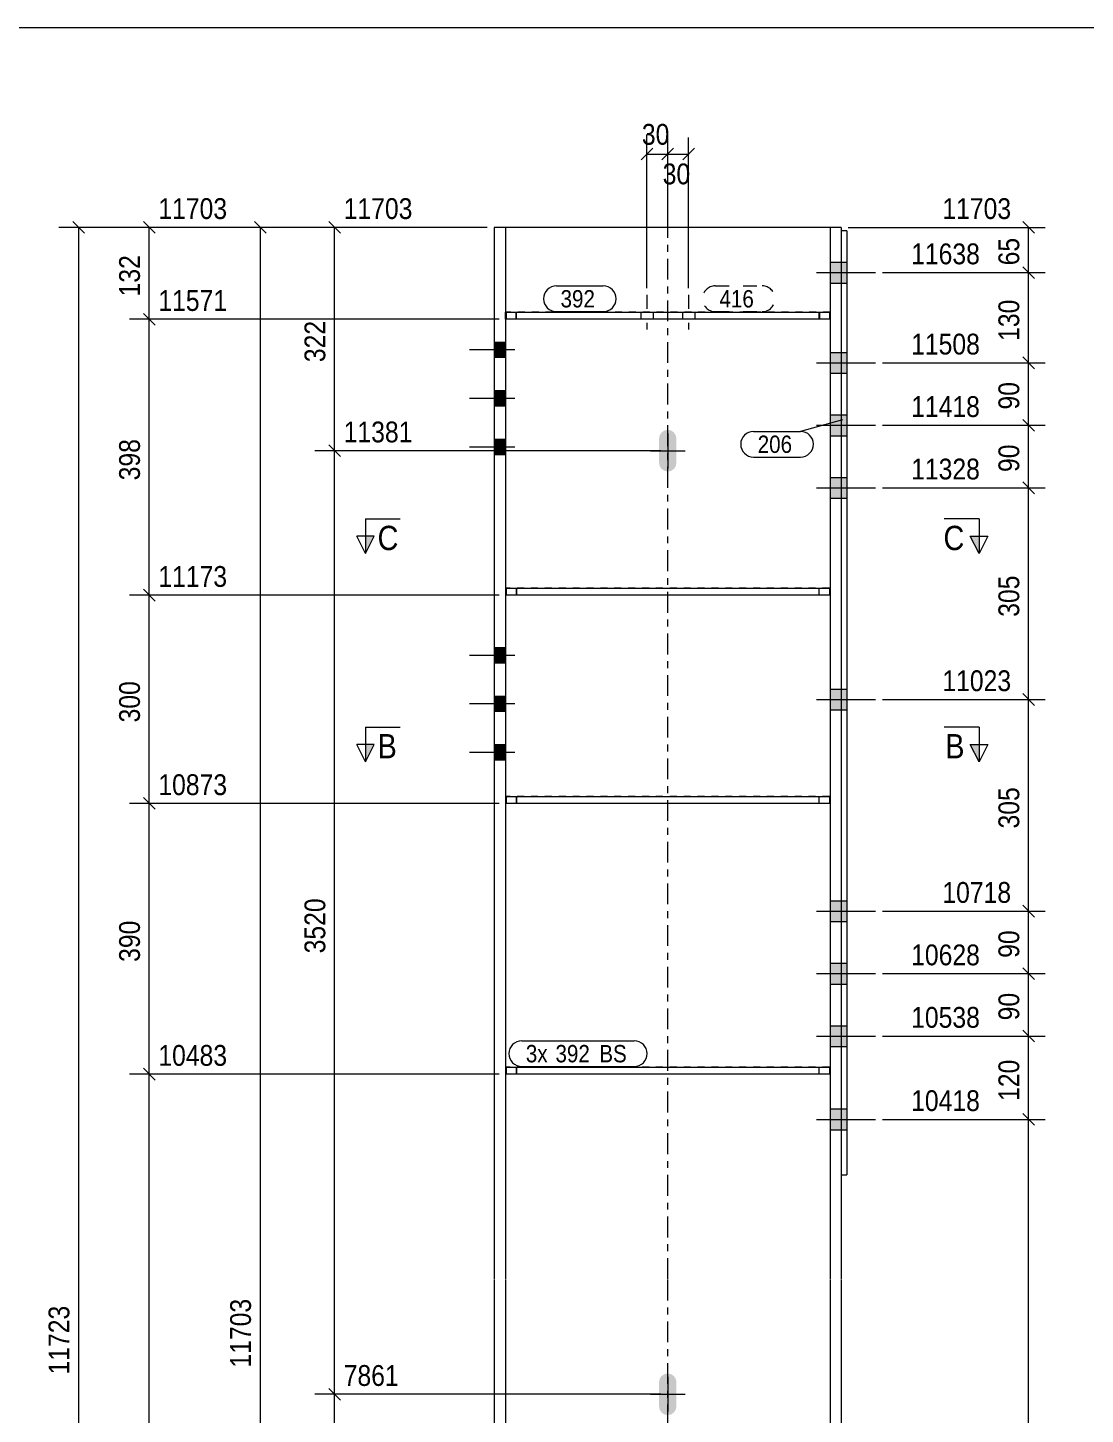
# Model space of a CAD drawing. Header units: millimetres. Extents: x 2 to 579, y 1 to 405.
# Drawn here: x 148.5 to 300.9, y 205.2 to 405 of the extents above; entities that cross this region are included whole.
import ezdxf

# ---------------------------------------------------------------- set-up
doc = ezdxf.new("R2010")
doc.units = ezdxf.units.MM
for name, pattern in [('XKITLINE00', [0]), ('XKITLINE01', [4, 1, -1, 1, -1]), ('XKITLINE02', [4, 2, -2]), ('XKITLINE03', [6, 3, -1, 1, -1])]:
    doc.linetypes.add(name, pattern=pattern)
for name, color, linetype, lineweight in [('Bolt', 3, 'Continuous', 0), ('Dimensions', 7, 'Continuous', 0), ('DrawingSheet', 5, 'Continuous', 0), ('Part', 2, 'Continuous', 0), ('PartMark', 7, 'Continuous', 0), ('Section', 6, 'Continuous', 0)]:
    doc.layers.add(name, color=color, linetype=linetype, lineweight=lineweight)
doc.styles.add('ARIAL', font='ARIAL.TTF')

# ---------------------------------------------------------------- blocks, each defined once
blk = doc.blocks.new('*A6')
at = {"layer": 'Bolt'}
for points in [[(240.69, 341.06), (240.21, 341.16), (239.8, 341.43), (239.53, 341.83), (239.44, 342.31), (239.44, 345.81), (239.53, 346.29), (239.8, 346.7), (240.21, 346.97), (240.69, 347.06), (241.17, 346.97), (241.57, 346.7), (241.84, 346.29), (241.94, 345.81), (241.94, 342.31), (241.84, 341.83), (241.57, 341.43), (241.17, 341.16)], [(240.69, 205.12), (240.21, 205.21), (239.8, 205.48), (239.53, 205.89), (239.44, 206.37), (239.44, 209.87), (239.53, 210.35), (239.8, 210.75), (240.21, 211.02), (240.69, 211.12), (241.17, 211.02), (241.57, 210.75), (241.84, 210.35), (241.94, 209.87), (241.94, 206.37), (241.84, 205.89), (241.57, 205.48), (241.17, 205.21)]]:
    blk.add_hatch(color=3, dxfattribs=at).paths.add_polyline_path(points, flags=17)
at = {"layer": 'Bolt', "color": 3, "linetype": 'XKITLINE00', "lineweight": 0}
for p, q in [((240.69, 346.56), (240.69, 341.56)), ((238.19, 344.06), (243.19, 344.06)), ((240.69, 210.62), (240.69, 205.62)), ((238.19, 208.12), (243.19, 208.12))]:
    blk.add_line(p, q, dxfattribs=at)
blk = doc.blocks.new('*A7')
at = {"layer": 'Bolt'}
for points in [[(217.29, 357.47), (215.69, 357.47), (215.69, 359.67), (217.29, 359.67)], [(217.29, 357.47), (215.69, 357.47), (215.69, 359.67), (217.29, 359.67)], [(217.29, 350.47), (215.69, 350.47), (215.69, 352.67), (217.29, 352.67)], [(217.29, 350.47), (215.69, 350.47), (215.69, 352.67), (217.29, 352.67)], [(217.29, 343.47), (215.69, 343.47), (215.69, 345.67), (217.29, 345.67)], [(217.29, 343.47), (215.69, 343.47), (215.69, 345.67), (217.29, 345.67)], [(217.29, 313.47), (215.69, 313.47), (215.69, 315.67), (217.29, 315.67)], [(217.29, 313.47), (215.69, 313.47), (215.69, 315.67), (217.29, 315.67)], [(217.29, 306.47), (215.69, 306.47), (215.69, 308.67), (217.29, 308.67)], [(217.29, 306.47), (215.69, 306.47), (215.69, 308.67), (217.29, 308.67)], [(217.29, 299.47), (215.69, 299.47), (215.69, 301.67), (217.29, 301.67)], [(217.29, 299.47), (215.69, 299.47), (215.69, 301.67), (217.29, 301.67)]]:
    blk.add_hatch(color=3, dxfattribs=at).paths.add_polyline_path(points, flags=17)
at = {"layer": 'Bolt', "color": 3, "linetype": 'XKITLINE00', "lineweight": 0}
for p, q in [((217.29, 359.67), (215.69, 359.67)), ((217.29, 359.67), (215.69, 359.67)), ((218.64, 358.57), (212.14, 358.57)), ((218.64, 358.57), (212.14, 358.57)), ((217.29, 357.47), (215.69, 357.47)), ((217.29, 357.47), (215.69, 357.47)), ((217.29, 352.67), (215.69, 352.67)), ((217.29, 352.67), (215.69, 352.67)), ((218.64, 351.57), (212.14, 351.57)), ((218.64, 351.57), (212.14, 351.57)), ((217.29, 350.47), (215.69, 350.47)), ((217.29, 350.47), (215.69, 350.47)), ((217.29, 345.67), (215.69, 345.67)), ((217.29, 345.67), (215.69, 345.67)), ((218.64, 344.57), (212.14, 344.57)), ((218.64, 344.57), (212.14, 344.57)), ((217.29, 343.47), (215.69, 343.47)), ((217.29, 343.47), (215.69, 343.47)), ((217.29, 315.67), (215.69, 315.67)), ((217.29, 315.67), (215.69, 315.67)), ((218.64, 314.57), (212.14, 314.57)), ((218.64, 314.57), (212.14, 314.57)), ((217.29, 313.47), (215.69, 313.47)), ((217.29, 313.47), (215.69, 313.47)), ((217.29, 308.67), (215.69, 308.67)), ((217.29, 308.67), (215.69, 308.67)), ((218.64, 307.57), (212.14, 307.57)), ((218.64, 307.57), (212.14, 307.57)), ((217.29, 306.47), (215.69, 306.47)), ((217.29, 306.47), (215.69, 306.47)), ((217.29, 301.67), (215.69, 301.67)), ((217.29, 301.67), (215.69, 301.67)), ((218.64, 300.57), (212.14, 300.57)), ((218.64, 300.57), (212.14, 300.57)), ((217.29, 299.47), (215.69, 299.47)), ((217.29, 299.47), (215.69, 299.47))]:
    blk.add_line(p, q, dxfattribs=at)
blk = doc.blocks.new('*A8')
at = {"layer": 'Bolt'}
for points in [[(265.69, 368.22), (264.09, 368.22), (264.09, 371.22), (265.69, 371.22)], [(265.69, 368.22), (264.09, 368.22), (264.09, 371.22), (265.69, 371.22)], [(266.49, 368.22), (265.69, 368.22), (265.69, 371.22), (266.49, 371.22)], [(266.49, 368.22), (265.69, 368.22), (265.69, 371.22), (266.49, 371.22)], [(265.69, 355.22), (264.09, 355.22), (264.09, 358.22), (265.69, 358.22)], [(265.69, 355.22), (264.09, 355.22), (264.09, 358.22), (265.69, 358.22)], [(266.49, 355.22), (265.69, 355.22), (265.69, 358.22), (266.49, 358.22)], [(266.49, 355.22), (265.69, 355.22), (265.69, 358.22), (266.49, 358.22)], [(265.69, 346.22), (264.09, 346.22), (264.09, 349.22), (265.69, 349.22)], [(265.69, 346.22), (264.09, 346.22), (264.09, 349.22), (265.69, 349.22)], [(266.49, 346.22), (265.69, 346.22), (265.69, 349.22), (266.49, 349.22)], [(266.49, 346.22), (265.69, 346.22), (265.69, 349.22), (266.49, 349.22)], [(265.69, 337.22), (264.09, 337.22), (264.09, 340.22), (265.69, 340.22)], [(265.69, 337.22), (264.09, 337.22), (264.09, 340.22), (265.69, 340.22)], [(266.49, 337.22), (265.69, 337.22), (265.69, 340.22), (266.49, 340.22)], [(266.49, 337.22), (265.69, 337.22), (265.69, 340.22), (266.49, 340.22)], [(265.69, 306.72), (264.09, 306.72), (264.09, 309.72), (265.69, 309.72)], [(265.69, 306.72), (264.09, 306.72), (264.09, 309.72), (265.69, 309.72)], [(266.49, 306.72), (265.69, 306.72), (265.69, 309.72), (266.49, 309.72)], [(266.49, 306.72), (265.69, 306.72), (265.69, 309.72), (266.49, 309.72)], [(265.69, 276.22), (264.09, 276.22), (264.09, 279.22), (265.69, 279.22)], [(265.69, 276.22), (264.09, 276.22), (264.09, 279.22), (265.69, 279.22)], [(266.49, 276.22), (265.69, 276.22), (265.69, 279.22), (266.49, 279.22)], [(266.49, 276.22), (265.69, 276.22), (265.69, 279.22), (266.49, 279.22)], [(265.69, 267.22), (264.09, 267.22), (264.09, 270.22), (265.69, 270.22)], [(265.69, 267.22), (264.09, 267.22), (264.09, 270.22), (265.69, 270.22)], [(266.49, 267.22), (265.69, 267.22), (265.69, 270.22), (266.49, 270.22)], [(266.49, 267.22), (265.69, 267.22), (265.69, 270.22), (266.49, 270.22)], [(265.69, 258.22), (264.09, 258.22), (264.09, 261.22), (265.69, 261.22)], [(265.69, 258.22), (264.09, 258.22), (264.09, 261.22), (265.69, 261.22)], [(266.49, 258.22), (265.69, 258.22), (265.69, 261.22), (266.49, 261.22)], [(266.49, 258.22), (265.69, 258.22), (265.69, 261.22), (266.49, 261.22)], [(265.69, 246.22), (264.09, 246.22), (264.09, 249.22), (265.69, 249.22)], [(265.69, 246.22), (264.09, 246.22), (264.09, 249.22), (265.69, 249.22)], [(266.49, 246.22), (265.69, 246.22), (265.69, 249.22), (266.49, 249.22)], [(266.49, 246.22), (265.69, 246.22), (265.69, 249.22), (266.49, 249.22)]]:
    blk.add_hatch(color=3, dxfattribs=at).paths.add_polyline_path(points, flags=17)
at = {"layer": 'Bolt', "color": 3, "linetype": 'XKITLINE00', "lineweight": 0}
for p, q in [((262.14, 369.72), (270.64, 369.72)), ((262.14, 369.72), (270.64, 369.72)), ((264.09, 371.22), (265.69, 371.22)), ((264.09, 371.22), (265.69, 371.22)), ((265.69, 371.22), (266.49, 371.22)), ((265.69, 371.22), (266.49, 371.22)), ((264.09, 368.22), (265.69, 368.22)), ((264.09, 368.22), (265.69, 368.22)), ((265.69, 368.22), (266.49, 368.22)), ((265.69, 368.22), (266.49, 368.22)), ((264.09, 358.22), (265.69, 358.22)), ((264.09, 358.22), (265.69, 358.22)), ((265.69, 358.22), (266.49, 358.22)), ((265.69, 358.22), (266.49, 358.22)), ((262.14, 356.72), (270.64, 356.72)), ((262.14, 356.72), (270.64, 356.72)), ((264.09, 355.22), (265.69, 355.22)), ((264.09, 355.22), (265.69, 355.22)), ((265.69, 355.22), (266.49, 355.22)), ((265.69, 355.22), (266.49, 355.22)), ((262.14, 347.72), (270.64, 347.72)), ((262.14, 347.72), (270.64, 347.72)), ((264.09, 349.22), (265.69, 349.22)), ((264.09, 349.22), (265.69, 349.22)), ((265.69, 349.22), (266.49, 349.22)), ((265.69, 349.22), (266.49, 349.22)), ((264.09, 346.22), (265.69, 346.22)), ((264.09, 346.22), (265.69, 346.22)), ((265.69, 346.22), (266.49, 346.22)), ((265.69, 346.22), (266.49, 346.22)), ((264.09, 340.22), (265.69, 340.22)), ((264.09, 340.22), (265.69, 340.22)), ((265.69, 340.22), (266.49, 340.22)), ((265.69, 340.22), (266.49, 340.22)), ((262.14, 338.72), (270.64, 338.72)), ((262.14, 338.72), (270.64, 338.72)), ((264.09, 337.22), (265.69, 337.22)), ((264.09, 337.22), (265.69, 337.22)), ((265.69, 337.22), (266.49, 337.22)), ((265.69, 337.22), (266.49, 337.22)), ((264.09, 309.72), (265.69, 309.72)), ((264.09, 309.72), (265.69, 309.72)), ((265.69, 309.72), (266.49, 309.72)), ((265.69, 309.72), (266.49, 309.72)), ((262.14, 308.22), (270.64, 308.22)), ((262.14, 308.22), (270.64, 308.22)), ((264.09, 306.72), (265.69, 306.72)), ((264.09, 306.72), (265.69, 306.72)), ((265.69, 306.72), (266.49, 306.72)), ((265.69, 306.72), (266.49, 306.72)), ((262.14, 277.72), (270.64, 277.72)), ((262.14, 277.72), (270.64, 277.72)), ((264.09, 279.22), (265.69, 279.22)), ((264.09, 279.22), (265.69, 279.22)), ((265.69, 279.22), (266.49, 279.22)), ((265.69, 279.22), (266.49, 279.22)), ((264.09, 276.22), (265.69, 276.22)), ((264.09, 276.22), (265.69, 276.22)), ((265.69, 276.22), (266.49, 276.22)), ((265.69, 276.22), (266.49, 276.22)), ((264.09, 270.22), (265.69, 270.22)), ((264.09, 270.22), (265.69, 270.22)), ((265.69, 270.22), (266.49, 270.22)), ((265.69, 270.22), (266.49, 270.22)), ((262.14, 268.72), (270.64, 268.72)), ((262.14, 268.72), (270.64, 268.72)), ((264.09, 267.22), (265.69, 267.22)), ((264.09, 267.22), (265.69, 267.22)), ((265.69, 267.22), (266.49, 267.22)), ((265.69, 267.22), (266.49, 267.22)), ((262.14, 259.72), (270.64, 259.72)), ((262.14, 259.72), (270.64, 259.72)), ((264.09, 261.22), (265.69, 261.22)), ((264.09, 261.22), (265.69, 261.22)), ((265.69, 261.22), (266.49, 261.22)), ((265.69, 261.22), (266.49, 261.22)), ((264.09, 258.22), (265.69, 258.22)), ((264.09, 258.22), (265.69, 258.22)), ((265.69, 258.22), (266.49, 258.22)), ((265.69, 258.22), (266.49, 258.22)), ((262.14, 247.72), (270.64, 247.72)), ((262.14, 247.72), (270.64, 247.72)), ((264.09, 249.22), (265.69, 249.22)), ((264.09, 249.22), (265.69, 249.22)), ((265.69, 249.22), (266.49, 249.22)), ((265.69, 249.22), (266.49, 249.22)), ((264.09, 246.22), (265.69, 246.22)), ((264.09, 246.22), (265.69, 246.22)), ((265.69, 246.22), (266.49, 246.22)), ((265.69, 246.22), (266.49, 246.22))]:
    blk.add_line(p, q, dxfattribs=at)
blk = doc.blocks.new('*A10')
at = {"layer": 'Bolt', "color": 3, "linetype": 'XKITLINE02', "lineweight": 0}
for p, q in [((237.69, 366.5), (237.69, 361.5)), ((237.69, 366.5), (237.69, 361.5)), ((243.69, 366.5), (243.69, 361.5)), ((243.69, 366.5), (243.69, 361.5)), ((236.79, 364), (236.79, 363)), ((236.79, 364), (236.79, 363)), ((238.59, 364), (238.59, 363)), ((238.59, 364), (238.59, 363)), ((242.79, 364), (242.79, 363)), ((242.79, 364), (242.79, 363)), ((244.59, 364), (244.59, 363)), ((244.59, 364), (244.59, 363))]:
    blk.add_line(p, q, dxfattribs=at)
blk = doc.blocks.new('*A15')
at = {"layer": 'Part', "color": 7, "linetype": 'XKITLINE03', "lineweight": 0}
for p, q in [((240.69, 224.72), (240.69, 386.24)), ((240.69, 161.62), (240.69, 224.62))]:
    blk.add_line(p, q, dxfattribs=at)
at = {"layer": 'Part', "color": 2, "linetype": 'XKITLINE00', "lineweight": 0}
for p, q in [((215.69, 376.24), (215.69, 224.72)), ((265.69, 376.24), (215.69, 376.24)), ((217.29, 376.24), (217.29, 224.72)), ((264.09, 376.24), (264.09, 224.72)), ((265.69, 376.24), (265.69, 375.72)), ((265.69, 239.72), (265.69, 224.72)), ((215.69, 224.62), (215.69, 161.62)), ((217.29, 224.62), (217.29, 193.2)), ((264.09, 224.62), (264.09, 193.2)), ((265.69, 224.62), (265.69, 161.62))]:
    blk.add_line(p, q, dxfattribs=at)
at = {"layer": 'Part', "color": 7, "linetype": 'XKITLINE01', "lineweight": 0}
blk.add_line((265.69, 375.72), (265.69, 239.72), dxfattribs=at)
blk = doc.blocks.new('*A16')
at = {"layer": 'Part', "color": 2, "linetype": 'XKITLINE00', "lineweight": 0}
for p, q in [((266.49, 375.72), (265.69, 375.72)), ((265.69, 375.72), (265.69, 239.72)), ((266.49, 375.72), (266.49, 239.72)), ((265.69, 239.72), (266.49, 239.72))]:
    blk.add_line(p, q, dxfattribs=at)
blk = doc.blocks.new('*A18')
at = {"layer": 'Part', "color": 7, "linetype": 'XKITLINE01', "lineweight": 0}
for p, q in [((263.99, 255.24), (217.39, 255.24)), ((217.39, 254.24), (217.39, 255.24)), ((263.99, 254.24), (217.39, 254.24)), ((218.89, 255.24), (218.89, 254.24)), ((262.49, 254.24), (262.49, 255.24)), ((263.99, 255.24), (263.99, 254.24))]:
    blk.add_line(p, q, dxfattribs=at)
blk = doc.blocks.new('*A19')
at = {"layer": 'Part', "color": 2, "linetype": 'XKITLINE00', "lineweight": 0}
for p, q in [((217.39, 255.24), (263.99, 255.24)), ((217.39, 255.24), (217.39, 254.24)), ((263.99, 254.24), (217.39, 254.24)), ((263.99, 255.24), (263.99, 254.24))]:
    blk.add_line(p, q, dxfattribs=at)
at = {"layer": 'Part', "color": 7, "linetype": 'XKITLINE01', "lineweight": 0}
for p, q in [((218.89, 254.24), (218.89, 255.24)), ((262.49, 254.24), (262.49, 255.24))]:
    blk.add_line(p, q, dxfattribs=at)
blk = doc.blocks.new('*A20')
at = {"layer": 'Part', "color": 7, "linetype": 'XKITLINE01', "lineweight": 0}
for p, q in [((263.99, 294.24), (217.39, 294.24)), ((217.39, 293.24), (217.39, 294.24)), ((218.89, 294.24), (218.89, 293.24)), ((262.49, 293.24), (262.49, 294.24)), ((263.99, 294.24), (263.99, 293.24)), ((263.99, 293.24), (217.39, 293.24))]:
    blk.add_line(p, q, dxfattribs=at)
blk = doc.blocks.new('*A21')
at = {"layer": 'Part', "color": 2, "linetype": 'XKITLINE00', "lineweight": 0}
for p, q in [((217.39, 294.24), (263.99, 294.24)), ((217.39, 294.24), (217.39, 293.24)), ((263.99, 294.24), (263.99, 293.24)), ((263.99, 293.24), (217.39, 293.24))]:
    blk.add_line(p, q, dxfattribs=at)
at = {"layer": 'Part', "color": 7, "linetype": 'XKITLINE01', "lineweight": 0}
for p, q in [((218.89, 293.24), (218.89, 294.24)), ((262.49, 293.24), (262.49, 294.24))]:
    blk.add_line(p, q, dxfattribs=at)
blk = doc.blocks.new('*A22')
at = {"layer": 'Part', "color": 7, "linetype": 'XKITLINE01', "lineweight": 0}
for p, q in [((263.99, 324.24), (217.39, 324.24)), ((217.39, 323.24), (217.39, 324.24)), ((218.89, 324.24), (218.89, 323.24)), ((262.49, 323.24), (262.49, 324.24)), ((263.99, 324.24), (263.99, 323.24)), ((263.99, 323.24), (217.39, 323.24))]:
    blk.add_line(p, q, dxfattribs=at)
blk = doc.blocks.new('*A23')
at = {"layer": 'Part', "color": 2, "linetype": 'XKITLINE00', "lineweight": 0}
for p, q in [((217.39, 324.24), (263.99, 324.24)), ((217.39, 324.24), (217.39, 323.24)), ((263.99, 324.24), (263.99, 323.24)), ((263.99, 323.24), (217.39, 323.24))]:
    blk.add_line(p, q, dxfattribs=at)
at = {"layer": 'Part', "color": 7, "linetype": 'XKITLINE01', "lineweight": 0}
for p, q in [((218.89, 323.24), (218.89, 324.24)), ((262.49, 323.24), (262.49, 324.24))]:
    blk.add_line(p, q, dxfattribs=at)
blk = doc.blocks.new('*A24')
at = {"layer": 'Part', "color": 2, "linetype": 'XKITLINE00', "lineweight": 0}
for p, q in [((217.39, 364), (263.99, 364)), ((217.39, 364), (217.39, 363)), ((263.99, 364), (263.99, 363)), ((263.99, 363), (217.39, 363))]:
    blk.add_line(p, q, dxfattribs=at)
at = {"layer": 'Part', "color": 7, "linetype": 'XKITLINE01', "lineweight": 0}
for p, q in [((218.89, 363), (218.89, 364)), ((262.49, 363), (262.49, 364))]:
    blk.add_line(p, q, dxfattribs=at)
blk = doc.blocks.new('*A25')
at = {"layer": 'Part', "color": 7, "linetype": 'XKITLINE01', "lineweight": 0}
for p, q in [((264.09, 364), (217.29, 364)), ((217.29, 363), (217.29, 364)), ((218.79, 364), (218.79, 363)), ((262.59, 363), (262.59, 364)), ((264.09, 364), (264.09, 363)), ((264.09, 363), (217.29, 363))]:
    blk.add_line(p, q, dxfattribs=at)
blk = doc.blocks.new('*A70')
at = {"layer": 'DrawingSheet', "color": 5, "linetype": 'XKITLINE00', "lineweight": 0}
blk.add_line((579, 405), (5, 405), dxfattribs=at)
blk = doc.blocks.new('*A78')
at = {"layer": 'Dimensions', "color": 7, "linetype": 'XKITLINE00', "lineweight": 0}
for p, q in [((214.69, 376.24), (163.13, 376.24)), ((165.13, 377.09), (166.83, 375.4)), ((165.98, 363), (165.98, 376.24)), ((165.13, 363.85), (166.83, 362.15)), ((216.39, 363), (163.13, 363))]:
    blk.add_line(p, q, dxfattribs=at)
at = {"layer": 'Dimensions', "color": 3}
for p in [(165.98, 376.24), (165.98, 363)]:
    blk.add_point(p, dxfattribs=at)
at = {"layer": 'Dimensions', "color": 3, "style": 'ARIAL', "width": 0.85}
blk.add_text('11703', height=3, dxfattribs=at).set_placement((167.28, 377.44))
blk.add_text('132', height=3, rotation=90.0002, dxfattribs=at).set_placement((164.63, 366.29))
blk = doc.blocks.new('*A79')
at = {"layer": 'Dimensions', "color": 7, "linetype": 'XKITLINE00', "lineweight": 0}
for p, q in [((214.69, 376.24), (189.84, 376.24)), ((191.84, 377.09), (193.54, 375.4)), ((192.69, 344.06), (192.69, 376.24)), ((239.69, 344.06), (189.84, 344.06)), ((191.84, 344.91), (193.54, 343.21))]:
    blk.add_line(p, q, dxfattribs=at)
at = {"layer": 'Dimensions', "color": 3}
for p in [(192.69, 376.24), (192.69, 344.06)]:
    blk.add_point(p, dxfattribs=at)
at = {"layer": 'Dimensions', "color": 3, "style": 'ARIAL', "width": 0.85}
blk.add_text('11703', height=3, dxfattribs=at).set_placement((193.99, 377.44))
blk.add_text('322', height=3, rotation=90.0002, dxfattribs=at).set_placement((191.34, 356.82))
blk = doc.blocks.new('*A80')
at = {"layer": 'Dimensions', "color": 7, "linetype": 'XKITLINE00', "lineweight": 0}
for p, q in [((271.64, 277.72), (295.09, 277.72)), ((291.84, 278.57), (293.54, 276.87)), ((292.69, 268.72), (292.69, 277.72)), ((271.64, 268.72), (295.09, 268.72)), ((291.84, 269.57), (293.54, 267.87))]:
    blk.add_line(p, q, dxfattribs=at)
at = {"layer": 'Dimensions', "color": 3}
for p in [(292.69, 277.72), (292.69, 268.72)]:
    blk.add_point(p, dxfattribs=at)
at = {"layer": 'Dimensions', "color": 3, "style": 'ARIAL', "width": 0.85}
blk.add_text('10718', height=3, dxfattribs=at).set_placement((280.26, 278.92))
blk.add_text('90', height=3, rotation=90.0002, dxfattribs=at).set_placement((291.34, 270.99))
blk = doc.blocks.new('*A81')
at = {"layer": 'Dimensions', "color": 7, "linetype": 'XKITLINE00', "lineweight": 0}
for p, q in [((271.64, 308.22), (295.09, 308.22)), ((291.84, 309.07), (293.54, 307.37)), ((292.69, 277.72), (292.69, 308.22)), ((271.64, 277.72), (295.09, 277.72)), ((291.84, 278.57), (293.54, 276.87))]:
    blk.add_line(p, q, dxfattribs=at)
at = {"layer": 'Dimensions', "color": 3}
for p in [(292.69, 308.22), (292.69, 277.72)]:
    blk.add_point(p, dxfattribs=at)
at = {"layer": 'Dimensions', "color": 3, "style": 'ARIAL', "width": 0.85}
blk.add_text('11023', height=3, dxfattribs=at).set_placement((280.26, 309.42))
blk.add_text('305', height=3, rotation=90.0002, dxfattribs=at).set_placement((291.34, 289.63))
blk = doc.blocks.new('*A82')
at = {"layer": 'Dimensions', "color": 7, "linetype": 'XKITLINE00', "lineweight": 0}
for p, q in [((271.64, 338.72), (295.09, 338.72)), ((291.84, 339.57), (293.54, 337.87)), ((292.69, 308.22), (292.69, 338.72)), ((271.64, 308.22), (295.09, 308.22)), ((291.84, 309.07), (293.54, 307.37))]:
    blk.add_line(p, q, dxfattribs=at)
at = {"layer": 'Dimensions', "color": 3}
for p in [(292.69, 338.72), (292.69, 308.22)]:
    blk.add_point(p, dxfattribs=at)
at = {"layer": 'Dimensions', "color": 3, "style": 'ARIAL', "width": 0.85}
blk.add_text('11328', height=3, dxfattribs=at).set_placement((275.76, 339.92))
blk.add_text('305', height=3, rotation=90.0002, dxfattribs=at).set_placement((291.34, 320.13))
blk = doc.blocks.new('*A83')
at = {"layer": 'Dimensions', "color": 7, "linetype": 'XKITLINE00', "lineweight": 0}
for p, q in [((271.64, 347.72), (295.09, 347.72)), ((291.84, 348.57), (293.54, 346.87)), ((292.69, 338.72), (292.69, 347.72)), ((271.64, 338.72), (295.09, 338.72)), ((291.84, 339.57), (293.54, 337.87))]:
    blk.add_line(p, q, dxfattribs=at)
at = {"layer": 'Dimensions', "color": 3}
for p in [(292.69, 347.72), (292.69, 338.72)]:
    blk.add_point(p, dxfattribs=at)
at = {"layer": 'Dimensions', "color": 3, "style": 'ARIAL', "width": 0.85}
blk.add_text('11418', height=3, dxfattribs=at).set_placement((275.76, 348.92))
blk.add_text('90', height=3, rotation=90.0002, dxfattribs=at).set_placement((291.34, 340.99))
blk = doc.blocks.new('*A84')
at = {"layer": 'Dimensions', "color": 7, "linetype": 'XKITLINE00', "lineweight": 0}
for p, q in [((271.64, 356.72), (295.09, 356.72)), ((291.84, 357.57), (293.54, 355.87)), ((292.69, 347.72), (292.69, 356.72)), ((271.64, 347.72), (295.09, 347.72)), ((291.84, 348.57), (293.54, 346.87))]:
    blk.add_line(p, q, dxfattribs=at)
at = {"layer": 'Dimensions', "color": 3}
for p in [(292.69, 356.72), (292.69, 347.72)]:
    blk.add_point(p, dxfattribs=at)
at = {"layer": 'Dimensions', "color": 3, "style": 'ARIAL', "width": 0.85}
blk.add_text('11508', height=3, dxfattribs=at).set_placement((275.76, 357.92))
blk.add_text('90', height=3, rotation=90.0002, dxfattribs=at).set_placement((291.34, 349.99))
blk = doc.blocks.new('*A85')
at = {"layer": 'Dimensions', "color": 7, "linetype": 'XKITLINE00', "lineweight": 0}
for p, q in [((271.64, 369.72), (295.09, 369.72)), ((291.84, 370.57), (293.54, 368.87)), ((292.69, 356.72), (292.69, 369.72)), ((271.64, 356.72), (295.09, 356.72)), ((291.84, 357.57), (293.54, 355.87))]:
    blk.add_line(p, q, dxfattribs=at)
at = {"layer": 'Dimensions', "color": 3}
for p in [(292.69, 369.72), (292.69, 356.72)]:
    blk.add_point(p, dxfattribs=at)
at = {"layer": 'Dimensions', "color": 3, "style": 'ARIAL', "width": 0.85}
blk.add_text('11638', height=3, dxfattribs=at).set_placement((275.76, 370.92))
blk.add_text('130', height=3, rotation=90.0002, dxfattribs=at).set_placement((291.34, 359.88))
blk = doc.blocks.new('*A86')
at = {"layer": 'Dimensions', "color": 7, "linetype": 'XKITLINE00', "lineweight": 0}
for p, q in [((266.69, 376.24), (295.09, 376.24)), ((291.84, 377.09), (293.54, 375.4)), ((292.69, 369.72), (292.69, 376.24)), ((271.64, 369.72), (295.09, 369.72)), ((291.84, 370.57), (293.54, 368.87))]:
    blk.add_line(p, q, dxfattribs=at)
at = {"layer": 'Dimensions', "color": 3}
for p in [(292.69, 376.24), (292.69, 369.72)]:
    blk.add_point(p, dxfattribs=at)
at = {"layer": 'Dimensions', "color": 3, "style": 'ARIAL', "width": 0.85}
blk.add_text('11703', height=3, dxfattribs=at).set_placement((280.26, 377.44))
blk.add_text('65', height=3, rotation=90.0002, dxfattribs=at).set_placement((291.34, 370.76))
blk = doc.blocks.new('*A89')
at = {"layer": 'Dimensions', "color": 7, "linetype": 'XKITLINE00', "lineweight": 0}
for p, q in [((237.69, 367.5), (237.69, 389.64)), ((240.69, 377.24), (240.69, 389.64)), ((238.54, 387.64), (236.84, 385.95)), ((241.54, 387.64), (239.84, 385.95)), ((237.69, 386.79), (240.69, 386.79))]:
    blk.add_line(p, q, dxfattribs=at)
at = {"layer": 'Dimensions', "color": 3}
for p in [(237.69, 386.79), (240.69, 386.79)]:
    blk.add_point(p, dxfattribs=at)
at = {"layer": 'Dimensions', "color": 3, "style": 'ARIAL', "width": 0.85}
blk.add_text('30', height=3, dxfattribs=at).set_placement((236.96, 388.14))
blk = doc.blocks.new('*A90')
at = {"layer": 'Dimensions', "color": 7, "linetype": 'XKITLINE00', "lineweight": 0}
for p, q in [((241.54, 387.64), (239.84, 385.95)), ((240.69, 377.24), (240.69, 389.19)), ((244.54, 387.64), (242.84, 385.95)), ((243.69, 367.5), (243.69, 389.19)), ((240.69, 386.79), (243.69, 386.79))]:
    blk.add_line(p, q, dxfattribs=at)
at = {"layer": 'Dimensions', "color": 3}
for p in [(240.69, 386.79), (243.69, 386.79)]:
    blk.add_point(p, dxfattribs=at)
at = {"layer": 'Dimensions', "color": 3, "style": 'ARIAL', "width": 0.85}
blk.add_text('30', height=3, dxfattribs=at).set_placement((239.96, 382.44))
blk = doc.blocks.new('*A92')
at = {"layer": 'PartMark', "color": 7, "linetype": 'XKITLINE02', "lineweight": 0}
for p, q in [((247.54, 367.8), (254.3, 367.8)), ((247.54, 364.1), (254.3, 364.1))]:
    blk.add_line(p, q, dxfattribs=at)
for centre, start, end in [((247.54, 365.95), 90, 270), ((254.3, 365.95), 270, 90)]:
    blk.add_arc(centre, 1.85, start, end, dxfattribs=at)
at = {"layer": 'PartMark', "color": 3, "style": 'ARIAL', "width": 0.85}
blk.add_text('416', height=2.5, dxfattribs=at).set_placement((248.14, 364.7))
blk = doc.blocks.new('*A93')
at = {"layer": 'PartMark', "color": 7, "linetype": 'XKITLINE00', "lineweight": 0}
for p, q in [((224.64, 367.8), (231.4, 367.8)), ((224.64, 364.1), (231.4, 364.1))]:
    blk.add_line(p, q, dxfattribs=at)
for centre, start, end in [((224.64, 365.95), 90, 270), ((231.4, 365.95), 270, 90)]:
    blk.add_arc(centre, 1.85, start, end, dxfattribs=at)
at = {"layer": 'PartMark', "color": 3, "style": 'ARIAL', "width": 0.85}
blk.add_text('392', height=2.5, dxfattribs=at).set_placement((225.24, 364.7))
blk = doc.blocks.new('*A95')
at = {"layer": 'PartMark', "color": 7, "linetype": 'XKITLINE00', "lineweight": 0}
for p, q in [((265.88, 348.49), (259.82, 346.84)), ((253.05, 346.84), (259.82, 346.84)), ((253.05, 343.14), (259.82, 343.14))]:
    blk.add_line(p, q, dxfattribs=at)
for centre, start, end in [((253.05, 344.99), 90, 270), ((259.82, 344.99), 270, 90)]:
    blk.add_arc(centre, 1.85, start, end, dxfattribs=at)
at = {"layer": 'PartMark', "color": 3, "style": 'ARIAL', "width": 0.85}
blk.add_text('206', height=2.5, dxfattribs=at).set_placement((253.65, 343.74))
blk = doc.blocks.new('*A99')
at = {"layer": 'PartMark', "color": 7, "linetype": 'XKITLINE00', "lineweight": 0}
for p, q in [((219.64, 259.04), (235.87, 259.04)), ((219.64, 255.34), (235.87, 255.34))]:
    blk.add_line(p, q, dxfattribs=at)
for centre, start, end in [((219.64, 257.19), 90, 270), ((235.87, 257.19), 270, 90)]:
    blk.add_arc(centre, 1.85, start, end, dxfattribs=at)
at = {"layer": 'PartMark', "color": 3, "style": 'ARIAL', "width": 0.85}
for s, p in [('3x', (220.24, 255.94)), ('392', (224.51, 255.94)), ('BS', (230.82, 255.94))]:
    blk.add_text(s, height=2.5, dxfattribs=at).set_placement(p)
blk = doc.blocks.new('*A100')
at = {"layer": 'Section'}
for points in [[(198.37, 301.74), (197.12, 299.24), (197.12, 301.74)], [(285.54, 301.74), (285.54, 299.24), (284.29, 301.74)]]:
    blk.add_hatch(color=3, dxfattribs=at).paths.add_polyline_path(points, flags=17)
at = {"layer": 'Section', "color": 1, "linetype": 'XKITLINE00', "lineweight": 0}
for p, q in [((197.12, 304.24), (202.12, 304.24)), ((197.12, 304.24), (197.12, 299.24)), ((285.54, 304.24), (280.54, 304.24)), ((285.54, 304.24), (285.54, 299.24))]:
    blk.add_line(p, q, dxfattribs=at)
at = {"layer": 'Section', "color": 3, "linetype": 'XKITLINE00', "lineweight": 0}
for p, q in [((197.12, 299.24), (195.87, 301.74)), ((198.37, 301.74), (195.87, 301.74)), ((197.12, 299.24), (198.37, 301.74)), ((284.29, 301.74), (286.79, 301.74)), ((285.54, 299.24), (284.29, 301.74)), ((286.79, 301.74), (285.54, 299.24))]:
    blk.add_line(p, q, dxfattribs=at)
at = {"layer": 'Section', "color": 7, "style": 'ARIAL', "width": 0.85}
for p in [(198.87, 299.74), (280.68, 299.74)]:
    blk.add_text('B', height=3.5, dxfattribs=at).set_placement(p)
blk = doc.blocks.new('*A102')
at = {"layer": 'Section'}
for points in [[(198.37, 331.74), (197.12, 329.24), (197.12, 331.74)], [(285.54, 331.74), (285.54, 329.24), (284.29, 331.74)]]:
    blk.add_hatch(color=3, dxfattribs=at).paths.add_polyline_path(points, flags=17)
at = {"layer": 'Section', "color": 1, "linetype": 'XKITLINE00', "lineweight": 0}
for p, q in [((197.12, 334.24), (202.12, 334.24)), ((197.12, 334.24), (197.12, 329.24)), ((285.54, 334.24), (280.54, 334.24)), ((285.54, 334.24), (285.54, 329.24))]:
    blk.add_line(p, q, dxfattribs=at)
at = {"layer": 'Section', "color": 3, "linetype": 'XKITLINE00', "lineweight": 0}
for p, q in [((197.12, 329.24), (195.87, 331.74)), ((198.37, 331.74), (195.87, 331.74)), ((197.12, 329.24), (198.37, 331.74)), ((284.29, 331.74), (286.79, 331.74)), ((285.54, 329.24), (284.29, 331.74)), ((286.79, 331.74), (285.54, 329.24))]:
    blk.add_line(p, q, dxfattribs=at)
at = {"layer": 'Section', "color": 7, "style": 'ARIAL', "width": 0.85}
for p in [(198.87, 329.74), (280.42, 329.74)]:
    blk.add_text('C', height=3.5, dxfattribs=at).set_placement(p)
blk = doc.blocks.new('*A105')
at = {"layer": 'Dimensions', "color": 7, "linetype": 'XKITLINE00', "lineweight": 0}
for p, q in [((214.69, 376.24), (152.96, 376.24)), ((154.96, 377.09), (156.66, 375.4)), ((155.81, 56.79), (155.81, 376.24))]:
    blk.add_line(p, q, dxfattribs=at)
at = {"layer": 'Dimensions', "color": 3}
blk.add_point((155.81, 376.24), dxfattribs=at)
at = {"layer": 'Dimensions', "color": 3, "style": 'ARIAL', "width": 0.85}
blk.add_text('11723', height=3, rotation=90.0002, dxfattribs=at).set_placement((154.46, 210.96))
blk = doc.blocks.new('*A107')
at = {"layer": 'Dimensions', "color": 7, "linetype": 'XKITLINE00', "lineweight": 0}
for p, q in [((214.69, 376.24), (179.13, 376.24)), ((181.13, 377.09), (182.83, 375.4)), ((181.98, 58.79), (181.98, 376.24))]:
    blk.add_line(p, q, dxfattribs=at)
at = {"layer": 'Dimensions', "color": 3}
blk.add_point((181.98, 376.24), dxfattribs=at)
at = {"layer": 'Dimensions', "color": 3, "style": 'ARIAL', "width": 0.85}
blk.add_text('11703', height=3, rotation=90.0002, dxfattribs=at).set_placement((180.63, 211.96))
blk = doc.blocks.new('*A108')
at = {"layer": 'Dimensions', "color": 7, "linetype": 'XKITLINE00', "lineweight": 0}
for p, q in [((216.39, 254.24), (163.13, 254.24)), ((165.13, 255.09), (166.83, 253.39)), ((165.98, 58.79), (165.98, 254.24))]:
    blk.add_line(p, q, dxfattribs=at)
at = {"layer": 'Dimensions', "color": 3}
blk.add_point((165.98, 254.24), dxfattribs=at)
at = {"layer": 'Dimensions', "color": 3, "style": 'ARIAL', "width": 0.85}
blk.add_text('10483', height=3, dxfattribs=at).set_placement((167.28, 255.44))
blk = doc.blocks.new('*A109')
at = {"layer": 'Dimensions', "color": 7, "linetype": 'XKITLINE00', "lineweight": 0}
for p, q in [((165.13, 294.09), (166.83, 292.4)), ((216.39, 293.24), (163.13, 293.24)), ((165.98, 254.24), (165.98, 293.24)), ((216.39, 254.24), (163.13, 254.24)), ((165.13, 255.09), (166.83, 253.39))]:
    blk.add_line(p, q, dxfattribs=at)
at = {"layer": 'Dimensions', "color": 3}
for p in [(165.98, 293.24), (165.98, 254.24)]:
    blk.add_point(p, dxfattribs=at)
at = {"layer": 'Dimensions', "color": 3, "style": 'ARIAL', "width": 0.85}
blk.add_text('10873', height=3, dxfattribs=at).set_placement((167.28, 294.44))
blk.add_text('390', height=3, rotation=90.0002, dxfattribs=at).set_placement((164.63, 270.41))
blk = doc.blocks.new('*A110')
at = {"layer": 'Dimensions', "color": 7, "linetype": 'XKITLINE00', "lineweight": 0}
for p, q in [((165.13, 324.09), (166.83, 322.4)), ((216.39, 323.24), (163.13, 323.24)), ((165.98, 293.24), (165.98, 323.24)), ((165.13, 294.09), (166.83, 292.4)), ((216.39, 293.24), (163.13, 293.24))]:
    blk.add_line(p, q, dxfattribs=at)
at = {"layer": 'Dimensions', "color": 3}
for p in [(165.98, 323.24), (165.98, 293.24)]:
    blk.add_point(p, dxfattribs=at)
at = {"layer": 'Dimensions', "color": 3, "style": 'ARIAL', "width": 0.85}
blk.add_text('11173', height=3, dxfattribs=at).set_placement((167.28, 324.44))
blk.add_text('300', height=3, rotation=90.0002, dxfattribs=at).set_placement((164.63, 304.91))
blk = doc.blocks.new('*A111')
at = {"layer": 'Dimensions', "color": 7, "linetype": 'XKITLINE00', "lineweight": 0}
for p, q in [((165.13, 363.85), (166.83, 362.15)), ((216.39, 363), (163.13, 363)), ((165.98, 323.24), (165.98, 363)), ((165.13, 324.09), (166.83, 322.4)), ((216.39, 323.24), (163.13, 323.24))]:
    blk.add_line(p, q, dxfattribs=at)
at = {"layer": 'Dimensions', "color": 3}
for p in [(165.98, 363), (165.98, 323.24)]:
    blk.add_point(p, dxfattribs=at)
at = {"layer": 'Dimensions', "color": 3, "style": 'ARIAL', "width": 0.85}
blk.add_text('11571', height=3, dxfattribs=at).set_placement((167.28, 364.2))
blk.add_text('398', height=3, rotation=90.0002, dxfattribs=at).set_placement((164.63, 339.79))
blk = doc.blocks.new('*A116')
at = {"layer": 'Dimensions', "color": 7, "linetype": 'XKITLINE00', "lineweight": 0}
for p, q in [((239.69, 208.12), (189.84, 208.12)), ((191.84, 208.97), (193.54, 207.27)), ((192.69, 178.12), (192.69, 208.12)), ((239.69, 178.12), (189.84, 178.12)), ((191.84, 178.97), (193.54, 177.27))]:
    blk.add_line(p, q, dxfattribs=at)
at = {"layer": 'Dimensions', "color": 3}
for p in [(192.69, 208.12), (192.69, 178.12)]:
    blk.add_point(p, dxfattribs=at)
at = {"layer": 'Dimensions', "color": 3, "style": 'ARIAL', "width": 0.85}
blk.add_text('7861', height=3, dxfattribs=at).set_placement((193.99, 209.32))
blk.add_text('300', height=3, rotation=90.0002, dxfattribs=at).set_placement((191.34, 189.78))
blk = doc.blocks.new('*A117')
at = {"layer": 'Dimensions', "color": 7, "linetype": 'XKITLINE00', "lineweight": 0}
for p, q in [((239.69, 344.06), (189.84, 344.06)), ((191.84, 344.91), (193.54, 343.21)), ((192.69, 208.12), (192.69, 344.06)), ((239.69, 208.12), (189.84, 208.12)), ((191.84, 208.97), (193.54, 207.27))]:
    blk.add_line(p, q, dxfattribs=at)
at = {"layer": 'Dimensions', "color": 3}
for p in [(192.69, 344.06), (192.69, 208.12)]:
    blk.add_point(p, dxfattribs=at)
at = {"layer": 'Dimensions', "color": 3, "style": 'ARIAL', "width": 0.85}
blk.add_text('11381', height=3, dxfattribs=at).set_placement((193.99, 345.26))
blk.add_text('3520', height=3, rotation=90.0002, dxfattribs=at).set_placement((191.34, 271.64))
blk = doc.blocks.new('*A118')
at = {"layer": 'Dimensions', "color": 7, "linetype": 'XKITLINE00', "lineweight": 0}
for p, q in [((271.64, 247.72), (295.09, 247.72)), ((291.84, 248.57), (293.54, 246.87)), ((292.69, 58.79), (292.69, 247.72)), ((292.69, 66.02), (292.69, 58.79)), ((292.19, 61.29), (292.69, 58.79)), ((293.19, 61.29), (292.69, 58.79)), ((266.69, 58.79), (295.09, 58.79)), ((266.69, 58.79), (295.09, 58.79)), ((291.84, 59.64), (293.54, 57.95))]:
    blk.add_line(p, q, dxfattribs=at)
at = {"layer": 'Dimensions', "color": 3}
for p in [(292.69, 247.72), (292.69, 58.79)]:
    blk.add_point(p, dxfattribs=at)
at = {"layer": 'Dimensions', "color": 7}
blk.add_point((292.69, 58.79), dxfattribs=at)
at = {"layer": 'Dimensions', "color": 3, "style": 'ARIAL', "width": 0.85}
blk.add_text('10418', height=3, dxfattribs=at).set_placement((275.76, 248.92))
for s, p in [('10418', (291.34, 147.69)), ('RD', (291.49, 60.24))]:
    blk.add_text(s, height=3, rotation=90.0002, dxfattribs=at).set_placement(p)
blk = doc.blocks.new('*A119')
at = {"layer": 'Dimensions', "color": 7, "linetype": 'XKITLINE00', "lineweight": 0}
for p, q in [((271.64, 259.72), (295.09, 259.72)), ((291.84, 260.57), (293.54, 258.87)), ((292.69, 247.72), (292.69, 259.72)), ((271.64, 247.72), (295.09, 247.72)), ((291.84, 248.57), (293.54, 246.87))]:
    blk.add_line(p, q, dxfattribs=at)
at = {"layer": 'Dimensions', "color": 3}
for p in [(292.69, 259.72), (292.69, 247.72)]:
    blk.add_point(p, dxfattribs=at)
at = {"layer": 'Dimensions', "color": 3, "style": 'ARIAL', "width": 0.85}
blk.add_text('10538', height=3, dxfattribs=at).set_placement((275.76, 260.92))
blk.add_text('120', height=3, rotation=90.0002, dxfattribs=at).set_placement((291.34, 250.38))
blk = doc.blocks.new('*A120')
at = {"layer": 'Dimensions', "color": 7, "linetype": 'XKITLINE00', "lineweight": 0}
for p, q in [((271.64, 268.72), (295.09, 268.72)), ((291.84, 269.57), (293.54, 267.87)), ((292.69, 259.72), (292.69, 268.72)), ((271.64, 259.72), (295.09, 259.72)), ((291.84, 260.57), (293.54, 258.87))]:
    blk.add_line(p, q, dxfattribs=at)
at = {"layer": 'Dimensions', "color": 3}
for p in [(292.69, 268.72), (292.69, 259.72)]:
    blk.add_point(p, dxfattribs=at)
at = {"layer": 'Dimensions', "color": 3, "style": 'ARIAL', "width": 0.85}
blk.add_text('10628', height=3, dxfattribs=at).set_placement((275.76, 269.92))
blk.add_text('90', height=3, rotation=90.0002, dxfattribs=at).set_placement((291.34, 261.99))

msp = doc.modelspace()

# ---------------------------------------------------------------- block references
at = {"lineweight": 0}
for name in ['*A70', '*A89', '*A90', '*A78', '*A79', '*A86', '*A105', '*A107', '*A16', '*A85', '*A8', '*A93', '*A92', '*A111', '*A10', '*A25', '*A24', '*A7', '*A84', '*A83', '*A117', '*A95', '*A6', '*A82', '*A102', '*A110', '*A22', '*A23', '*A81', '*A100', '*A109', '*A20', '*A21', '*A80', '*A120', '*A119', '*A108', '*A99', '*A18', '*A19', '*A118', '*A116']:
    msp.add_blockref(name, (0, 0), dxfattribs=at)
at = {"layer": 'Part', "lineweight": 0}
msp.add_blockref('*A15', (0, 0), dxfattribs=at)

doc.saveas('drawing.dxf')
